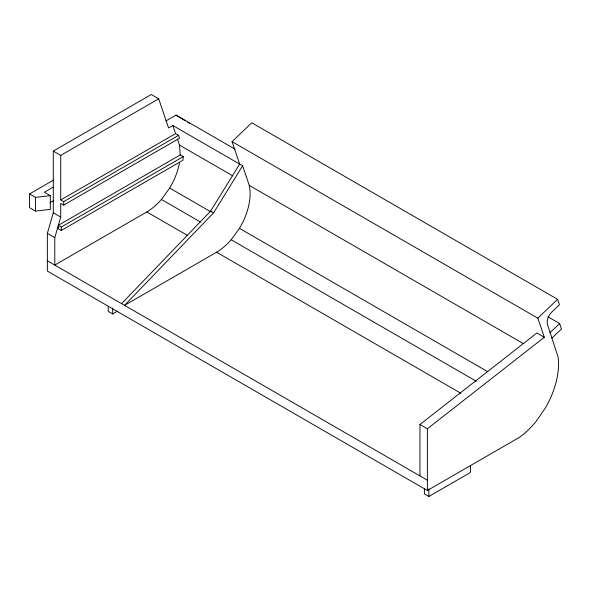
<?xml version="1.0" encoding="UTF-8"?>
<svg xmlns="http://www.w3.org/2000/svg" width="591" height="591" viewBox="0 0 591 591"><rect width="100%" height="100%" fill="white"/><g stroke="black" fill="none" stroke-linecap="round" stroke-linejoin="round"><path stroke-width="0.89" d="M121.583 303.641L210.655 211.083L239.643 164.076L232.049 141.641L251.796 122.773L557.594 299.327L559.441 304.771L550.975 312.861A9.759 5.637 -60 0 0 547.458 324.444L558.015 356.779A62.447 36.051 -60 0 1 545.537 407.709L536.155 421.361A62.447 36.051 -60 0 1 519.415 437.34L427.382 490.478L47.361 271.077L47.361 233.364L53.301 212.797L53.301 151.089L151.274 94.523L158.698 98.808L168.575 127.974L172.845 125.506L242.613 165.79L249.247 185.367A47.982 27.703 -60 0 1 242.871 222.076L239.466 228.348L231.199 239.747A47.982 27.703 -60 0 1 216.587 252.217L124.553 305.355L213.624 212.797L242.613 165.79M179.538 162.407A47.982 27.703 -60 0 1 173.097 181.799L169.698 188.064L161.432 199.463A47.982 27.703 -60 0 1 146.819 211.94L54.786 265.078L54.786 237.648L60.725 217.082L60.725 203.37L63.695 205.084L179.531 138.205L178.563 135.332L175.593 133.618L172.845 125.506M427.382 490.478L427.382 428.77L544.304 337.269L537.84 318.187L557.594 299.327M550.007 332.667L559.655 323.565L547.864 316.761M551.802 338.17L561.45 329.061L559.655 323.565M419.957 475.903L419.957 424.486L536.879 332.984L544.304 337.269M53.301 151.089L60.725 155.374L158.698 98.808M53.153 187.17L44.391 192.23L50.331 195.658L50.331 209.369L35.49 211.083L29.55 207.655L29.55 193.944L53.493 180.115M165.849 120.97L176.037 115.09L235.092 149.183M49.969 202.72L53.153 200.881M60.725 155.374L60.725 199.943L175.593 133.618M60.725 199.943L63.695 201.657L178.563 135.332M58.346 225.311L180.262 154.923L183.232 156.637L182.966 160.22L61.316 230.453L58.346 228.739L58.346 225.311L61.316 227.025L183.232 156.637M108.227 306.212L108.227 311.354L112.682 313.924L117.476 311.161M424.412 488.764L424.412 493.906L428.867 496.477L470.429 472.482L470.429 465.619M29.55 193.944L35.49 197.372L50.331 195.658M232.049 141.641L537.84 318.187M177.44 139.07L179.479 145.091L232.758 175.852M249.247 185.367L523.094 343.474M210.655 211.083L213.624 212.797M169.698 188.064L211.046 211.94M239.466 228.348L487.767 371.695M161.432 199.463L200.401 221.957M231.199 239.747L476.309 381.254M146.819 211.94L187.377 235.358M216.587 252.217L460.899 393.266M53.301 212.797L60.725 217.082M419.957 424.486L427.382 428.77M47.361 233.364L54.786 237.648M47.361 260.794L427.382 480.195M176.037 115.09L185.375 120.874M187.709 122.315L189.268 123.283M179.479 145.091L180.262 154.923M428.867 488.764L428.867 496.477M112.682 307.926L112.682 313.924M63.695 201.657L63.695 205.084M61.316 227.025L61.316 230.453M35.49 197.372L35.49 211.083"/></g></svg>
